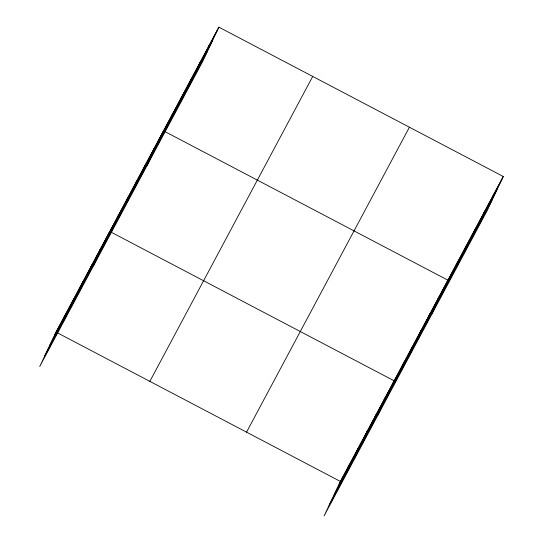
<?xml version="1.0" encoding="UTF-8"?>
<svg xmlns="http://www.w3.org/2000/svg" width="543" height="543" viewBox="0 0 543 543"><rect width="100%" height="100%" fill="white"/><g stroke="black" fill="none" stroke-linecap="round" stroke-linejoin="round"><path stroke-width="0.81" d="M63.64 318.103L64.963 315.313M72.599 301.331L73.916 298.541M81.559 284.559L82.875 281.769M90.518 267.787L91.835 264.998M99.478 251.015L100.794 248.226M93.484 265.866L109.754 231.461M117.39 217.478L118.707 214.689M126.349 200.706L127.666 197.917M135.309 183.934L136.626 181.145M144.268 167.163L145.585 164.373M153.221 150.391L154.545 147.601M147.234 165.242L163.497 130.829L447.887 280.181L431.617 314.594M171.412 116.338L172.728 113.548M180.643 99.057L181.959 96.267M189.867 81.776L191.19 78.986M199.098 64.502L200.421 61.712M208.329 47.221L209.646 44.431M218.877 27.15L202.614 61.563L39.734 366.498L56.004 332.085L218.877 27.15L503.266 176.502L486.996 210.915L324.123 515.85L340.386 481.437L503.266 176.502M348.029 467.455L349.346 464.665M356.989 450.683L358.305 447.894M365.941 433.911L367.265 431.122M374.901 417.146L376.218 414.357M383.86 400.374L385.177 397.585M377.874 415.219L394.137 380.813L111.254 232.248M401.779 366.83L403.096 364.041M410.732 350.059L412.056 347.269M419.691 333.287L421.008 330.497M428.651 316.515L429.968 313.725M437.61 299.743L438.927 296.953M455.794 265.69L457.118 262.9M465.025 248.409L466.342 245.619M474.256 231.135L475.573 228.345M483.487 213.854L484.804 211.064M492.711 196.573L494.035 193.783M54.687 334.875L217.56 29.94M49.752 345.314L212.625 40.372M44.669 356.059L207.541 51.123M149.848 381.369L312.727 76.434M246.542 432.153L409.415 127.218M339.07 484.227L501.942 179.292M334.135 494.666L497.015 189.731M329.058 505.418L491.931 200.476M57.504 332.873L340.386 481.437"/></g></svg>
